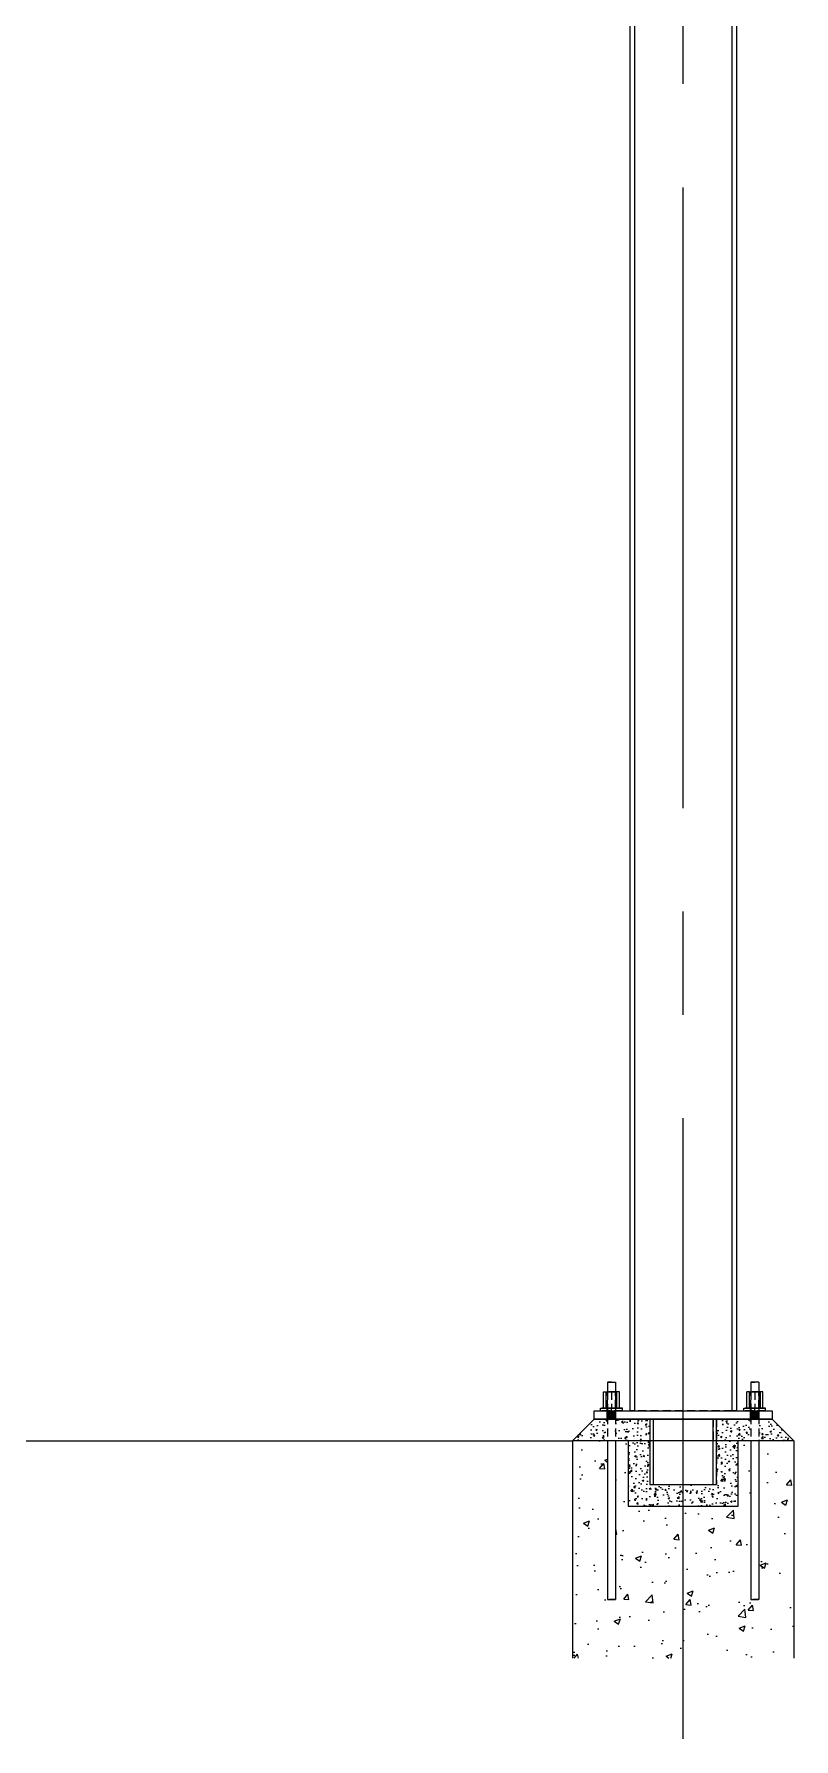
# Model space of a CAD drawing. Header units: metres. Extents: x 0 to 63075, y 0 to 44550.
# Drawn here: x 33308 to 35058, y 28978 to 32903 of the extents above; entities that cross this region are included whole.
import ezdxf

# ---------------------------------------------------------------- set-up
doc = ezdxf.new("R2010")
doc.units = ezdxf.units.M
doc.header["$LTSCALE"] = 75
doc.linetypes.add('CENTER2', pattern=[28.575, 19.05, -3.175, 3.175, -3.175])
doc.linetypes.add('DASHED2', pattern=[0.375, 0.25, -0.125])
for name, color, linetype in [('SC1', 7, 'CENTER2'), ('SDM', 7, 'Continuous'), ('SL1', 8, 'Continuous')]:
    doc.layers.add(name, color=color, linetype=linetype)

# ---------------------------------------------------------------- blocks, each defined once
blk = doc.blocks.new('A$Cf33ee68d')
at = {"layer": 'SL1'}
h = blk.add_hatch(dxfattribs=at)
h.set_pattern_fill('AR-CONC', color=8, scale=5)
h.set_pattern_definition([(50, (9391.19, -8895.8), (35.86301, -3.13761), [3.75, -41.25]), (355, (9391.19, -8895.8), (-6.93757, 37.60961), [3, -33]), (100.45144, (9394.18, -8896.06), (28.92544, 34.472), [3.18701, -35.0571]), (46.1842, (9391.19, -8885.8), (53.36207, -8.27596), [5.625, -61.875]), (96.63564, (9395.64, -8886.49), (46.7331, 48.70593), [4.78052, -52.5857]), (351.18416, (9391.19, -8885.8), (46.7331, 48.70593), [4.5, -49.5]), (21, (9396.19, -8888.3), (29.84535, -20.130945), [3.75, -41.25]), (326, (9396.19, -8888.3), (12.16577, 36.2575), [3, -33]), (71.45144, (9398.68, -8889.976), (42.01112, 16.12656), [3.18701, -35.0571]), (37.5, (9391.191, -8895.799), (0.607993, 16.644693), [0, -32.6, 0, -33.5, 0, -33.125]), (7.5, (9391.191, -8895.799), (13.153477, 19.720586), [0, -19.1, 0, -31.85, 0, -12.625]), (327.5, (9380.041, -8895.799), (26.691122, -1.127744), [0, -12.5, 0, -39, 0, -51.75]), (317.5, (9375.041, -8895.799), (29.15931, 5.00525), [0, -16.25, 0, -25.9, 0, -36.75])])
h.paths.add_polyline_path([(11196.5, 1360.9), (11043.5, 1360.9), (11043.5, 1510.9), (10964.5, 1510.9), (10964.5, 1460.9), (10993.5, 1460.9), (10993.5, 1310.9), (11246.5, 1310.9), (11246.5, 1460.9), (11275.5, 1460.9), (11275.5, 1510.9), (11196.5, 1510.9)])
h.paths.add_polyline_path([(11294.5, 1460.9), (11375, 1460.9), (11375, 1460.9), (11325, 1510.9), (11294.5, 1510.9)])
h.paths.add_polyline_path([(10865, 1460.9), (10945.5, 1460.9), (10945.5, 1510.9), (10915, 1510.9)])
for points in [[(10965.2, 1529.9), (10965.2, 1510.9), (10944.9, 1510.9), (10944.9, 1529.9)], [(10965.2, 1529.9), (10965.2, 1510.9), (10944.9, 1510.9), (10944.9, 1529.9)], [(11295.2, 1529.9), (11295.2, 1510.9), (11274.9, 1510.9), (11274.9, 1529.9)], [(11295.2, 1529.9), (11295.2, 1510.9), (11274.9, 1510.9), (11274.9, 1529.9)]]:
    blk.add_hatch(color=256, dxfattribs=at).paths.add_polyline_path(points, flags=17)
h = blk.add_hatch(dxfattribs=at)
h.set_pattern_fill('AR-CONC', color=8, scale=20)
h.set_pattern_definition([(50, (9391.19, -8895.8), (143.452, -12.5504), [15, -165]), (355, (9391.19, -8895.8), (-27.7503, 150.4384), [12, -132]), (100.4514, (9403.15, -8896.84), (115.7018, 137.888), [12.748, -140.2284]), (46.1842, (9391.2, -8855.8), (213.4483, -33.104), [22.5, -247.5]), (96.6356, (9408.98, -8858.56), (186.9324, 194.8237), [19.122, -210.3428]), (351.1842, (9391.2, -8855.8), (186.9324, 194.8237), [18, -198]), (21, (9411.19, -8865.8), (119.3814, -80.5238), [15, -165]), (326, (9411.19, -8865.8), (48.663, 145.03), [12, -132]), (71.4514, (9421.14, -8872.51), (168.0445, 64.5062), [12.748, -140.2284]), (37.5, (9391.19, -8895.8), (2.43197, 66.57877), [0, -130.4, 0, -134, 0, -132.5]), (7.5, (9391.19, -8895.8), (52.6139, 78.88234), [0, -76.4, 0, -127.4, 0, -50.5]), (327.5, (9346.59, -8895.8), (106.7645, -4.51097), [0, -50, 0, -156, 0, -207]), (317.5, (9326.59, -8895.8), (116.6372, 20.021), [0, -65, 0, -103.6, 0, -147])])
h.paths.add_polyline_path([(11294.5, 1095.9), (11280.3, 1095.9), (11275.5, 1095.9), (11275.5, 1460.9), (11246.5, 1460.9), (11246.5, 1310.9), (10993.5, 1310.9), (10993.5, 1460.9), (10964.5, 1460.9), (10964.5, 1095.9), (10950.3, 1095.9), (10945.5, 1095.9), (10945.5, 1460.9), (10865, 1460.9), (10865, 960.9), (11375, 960.9), (11375, 1460.9), (11294.5, 1460.9)])
at = {"layer": 'SL1', "lineweight": 0}
for p, q in [((10997, 10492.2), (10997, 1529.9)), ((11007.7, 10492.2), (11007.7, 1529.9)), ((11232.3, 10492.2), (11232.3, 1529.9)), ((11243, 10492.2), (11243, 1529.9)), ((10936.8, 1574.2), (10942.5, 1574.2)), ((10936.8, 1536.2), (10936.8, 1574.2)), ((10936.8, 1574.2), (10942.5, 1574.2)), ((10936.8, 1536.2), (10936.8, 1574.2)), ((10942.5, 1574.2), (10967.5, 1574.2)), ((10942.5, 1536.2), (10942.5, 1574.2)), ((10942.5, 1574.2), (10967.5, 1574.2)), ((10942.5, 1536.2), (10942.5, 1574.2)), ((10945.5, 1595.9), (10945.5, 1574.2)), ((10945.5, 1595.9), (10955, 1595.9)), ((10945.5, 1595.9), (10945.5, 1574.2)), ((10945.5, 1595.9), (10955, 1595.9)), ((10955, 1595.9), (10964.5, 1595.9)), ((10955, 1595.9), (10964.5, 1595.9)), ((10964.5, 1595.9), (10964.5, 1574.2)), ((10964.5, 1595.9), (10964.5, 1574.2)), ((10967.5, 1536.2), (10967.5, 1574.2)), ((10973.3, 1574.2), (10967.5, 1574.2)), ((10973.3, 1574.2), (10967.5, 1574.2)), ((10967.5, 1536.2), (10967.5, 1574.2)), ((10973.3, 1536.2), (10973.3, 1574.2)), ((10973.3, 1536.2), (10973.3, 1574.2)), ((11266.8, 1536.2), (11266.8, 1574.2)), ((11272.5, 1574.2), (11266.8, 1574.2)), ((11266.8, 1536.2), (11266.8, 1574.2)), ((11272.5, 1574.2), (11266.8, 1574.2)), ((11272.5, 1536.2), (11272.5, 1574.2)), ((11272.5, 1574.2), (11297.5, 1574.2)), ((11272.5, 1536.2), (11272.5, 1574.2)), ((11272.5, 1574.2), (11297.5, 1574.2)), ((11275.5, 1595.9), (11275.5, 1574.2)), ((11294.5, 1595.9), (11275.5, 1595.9)), ((11275.5, 1595.9), (11275.5, 1574.2)), ((11294.5, 1595.9), (11275.5, 1595.9)), ((11294.5, 1595.9), (11294.5, 1574.2)), ((11294.5, 1595.9), (11294.5, 1574.2)), ((11303.3, 1574.2), (11297.5, 1574.2)), ((11297.5, 1574.2), (11297.5, 1536.2)), ((11297.5, 1574.2), (11297.5, 1536.2)), ((11303.3, 1574.2), (11297.5, 1574.2)), ((11303.3, 1536.2), (11303.3, 1574.2)), ((11303.3, 1536.2), (11303.3, 1574.2)), ((10930, 1529.9), (10930, 1536.2)), ((10930, 1536.2), (10980, 1536.2)), ((10930, 1529.9), (10930, 1536.2)), ((10930, 1536.2), (10980, 1536.2)), ((10967.5, 1536.2), (10942.5, 1536.2)), ((10967.5, 1536.2), (10942.5, 1536.2)), ((10944.9, 1529.9), (10944.9, 1536.2)), ((10944.9, 1529.9), (10944.9, 1536.2)), ((10955, 1529.9), (10955, 1536.2)), ((10955, 1529.9), (10955, 1536.2)), ((10965.2, 1529.9), (10965.2, 1536.2)), ((10965.2, 1529.9), (10965.2, 1536.2)), ((10980, 1529.9), (10980, 1536.2)), ((10980, 1529.9), (10980, 1536.2)), ((11260, 1529.9), (11260, 1536.2)), ((11260, 1536.2), (11310, 1536.2)), ((11260, 1529.9), (11260, 1536.2)), ((11260, 1536.2), (11310, 1536.2)), ((11297.5, 1536.2), (11272.5, 1536.2)), ((11297.5, 1536.2), (11272.5, 1536.2)), ((11274.9, 1529.9), (11274.9, 1536.2)), ((11274.9, 1529.9), (11274.9, 1536.2)), ((11285, 1529.9), (11285, 1536.2)), ((11285, 1529.9), (11285, 1536.2)), ((11295.2, 1529.9), (11295.2, 1536.2)), ((11295.2, 1529.9), (11295.2, 1536.2)), ((11310, 1529.9), (11310, 1536.2)), ((11310, 1529.9), (11310, 1536.2)), ((10865, 1460.9), (10915, 1510.9)), ((10915, 1529.9), (11325, 1529.9)), ((10915, 1510.9), (10915, 1529.9)), ((10915, 1529.9), (11325, 1529.9)), ((10915, 1510.9), (10915, 1529.9)), ((11325, 1510.9), (10915, 1510.9)), ((10915, 1510.9), (11325, 1510.9)), ((10915, 1510.9), (11325, 1510.9)), ((11325, 1510.9), (10915, 1510.9)), ((10930, 1529.9), (10980, 1529.9)), ((10930, 1529.9), (10980, 1529.9)), ((10944.9, 1510.9), (10944.9, 1529.9)), ((10944.9, 1510.9), (10944.9, 1529.9)), ((10944.9, 1510.9), (10944.9, 1529.9)), ((10944.9, 1510.9), (10944.9, 1529.9)), ((10944.9, 1510.9), (10944.9, 1529.9)), ((10944.9, 1510.9), (10944.9, 1529.9)), ((10955, 1510.9), (10955, 1529.9)), ((10955, 1510.9), (10955, 1529.9)), ((10955, 1510.9), (10955, 1529.9)), ((10955, 1510.9), (10955, 1529.9)), ((10955, 1510.9), (10955, 1529.9)), ((10955, 1510.9), (10955, 1529.9)), ((10965.2, 1510.9), (10965.2, 1529.9)), ((10965.2, 1510.9), (10965.2, 1529.9)), ((10965.2, 1510.9), (10965.2, 1529.9)), ((10965.2, 1510.9), (10965.2, 1529.9)), ((10965.2, 1510.9), (10965.2, 1529.9)), ((10965.2, 1510.9), (10965.2, 1529.9)), ((11007.7, 1529.9), (10997, 1529.9)), ((11043.5, 1510.9), (11043.5, 1360.9)), ((11050.6, 1510.9), (11050.6, 1360.9)), ((11189.4, 1360.9), (11189.4, 1510.9)), ((11196.5, 1360.9), (11196.5, 1510.9)), ((11243, 1529.9), (11232.3, 1529.9)), ((11260, 1529.9), (11310, 1529.9)), ((11260, 1529.9), (11310, 1529.9)), ((11274.9, 1510.9), (11274.9, 1529.9)), ((11274.9, 1510.9), (11274.9, 1529.9)), ((11274.9, 1510.9), (11274.9, 1529.9)), ((11274.9, 1510.9), (11274.9, 1529.9)), ((11274.9, 1510.9), (11274.9, 1529.9)), ((11274.9, 1510.9), (11274.9, 1529.9)), ((11285, 1510.9), (11285, 1529.9)), ((11285, 1510.9), (11285, 1529.9)), ((11285, 1510.9), (11285, 1529.9)), ((11285, 1510.9), (11285, 1529.9)), ((11285, 1510.9), (11285, 1529.9)), ((11285, 1510.9), (11285, 1529.9)), ((11295.2, 1510.9), (11295.2, 1529.9)), ((11295.2, 1510.9), (11295.2, 1529.9)), ((11295.2, 1510.9), (11295.2, 1529.9)), ((11295.2, 1510.9), (11295.2, 1529.9)), ((11295.2, 1510.9), (11295.2, 1529.9)), ((11295.2, 1510.9), (11295.2, 1529.9)), ((11325, 1529.9), (11325, 1510.9)), ((11325, 1529.9), (11325, 1510.9)), ((11325, 1510.9), (11375, 1460.9)), ((11375, 1460.9), (10865, 1460.9)), ((10945.5, 1460.9), (10945.5, 1095.9)), ((10945.5, 1460.9), (10945.5, 1095.9)), ((10964.5, 1460.9), (10964.5, 1095.9)), ((10964.5, 1460.9), (10964.5, 1095.9)), ((11043.5, 1460.9), (11043.5, 1360.9)), ((11050.6, 1460.9), (11050.6, 1360.9)), ((11189.4, 1360.9), (11189.4, 1460.9)), ((11196.5, 1360.9), (11196.5, 1460.9)), ((11275.5, 1460.9), (11275.5, 1095.9)), ((11275.5, 1460.9), (11275.5, 1095.9)), ((11294.5, 1460.9), (11294.5, 1095.9)), ((11294.5, 1460.9), (11294.5, 1095.9)), ((11043.5, 1360.9), (11196.5, 1360.9)), ((11043.5, 1360.9), (11196.5, 1360.9)), ((10945.5, 1095.9), (10964.5, 1095.9)), ((10945.5, 1095.9), (10964.5, 1095.9)), ((11275.5, 1095.9), (11280.3, 1095.9)), ((11275.5, 1095.9), (11280.3, 1095.9)), ((11294.5, 1095.9), (11280.3, 1095.9)), ((11294.5, 1095.9), (11280.3, 1095.9))]:
    blk.add_line(p, q, dxfattribs=at)
at = {"layer": 'SL1', "linetype": 'DASHED2', "lineweight": 0}
for p, q in [((10967.5, 1574.2), (10942.5, 1574.2)), ((10942.5, 1574.2), (10967.5, 1574.2)), ((10942.5, 1574.2), (10967.5, 1574.2)), ((10967.5, 1574.2), (10942.5, 1574.2)), ((10945.4, 1536.2), (10945.4, 1574.2)), ((10945.4, 1536.2), (10945.4, 1574.2)), ((10945.5, 1574.2), (10945.5, 1460.9)), ((10945.5, 1574.2), (10945.5, 1460.9)), ((10945.9, 1536.2), (10945.9, 1574.2)), ((10945.9, 1536.2), (10945.9, 1574.2)), ((10945.9, 1574.2), (10945.9, 1536.2)), ((10945.9, 1574.2), (10945.9, 1536.2)), ((10945.9, 1536.2), (10945.9, 1574.2)), ((10945.9, 1536.2), (10945.9, 1574.2)), ((10955, 1595.9), (10946.8, 1595.9)), ((10955, 1595.9), (10946.8, 1595.9)), ((10955, 1574.2), (10955, 1536.2)), ((10955, 1574.2), (10955, 1536.2)), ((10964.2, 1536.2), (10964.2, 1574.2)), ((10964.2, 1536.2), (10964.2, 1574.2)), ((10964.2, 1574.2), (10964.2, 1536.2)), ((10964.2, 1574.2), (10964.2, 1536.2)), ((10964.2, 1536.2), (10964.2, 1574.2)), ((10964.2, 1536.2), (10964.2, 1574.2)), ((10964.5, 1574.2), (10964.5, 1460.9)), ((10964.5, 1574.2), (10964.5, 1460.9)), ((10964.7, 1536.2), (10964.7, 1574.2)), ((10964.7, 1536.2), (10964.7, 1574.2)), ((11297.5, 1574.2), (11272.5, 1574.2)), ((11272.5, 1574.2), (11297.5, 1574.2)), ((11272.5, 1574.2), (11297.5, 1574.2)), ((11297.5, 1574.2), (11272.5, 1574.2)), ((11275.4, 1536.2), (11275.4, 1574.2)), ((11275.4, 1536.2), (11275.4, 1574.2)), ((11275.5, 1595.9), (11285, 1595.9)), ((11275.5, 1595.9), (11285, 1595.9)), ((11275.5, 1574.2), (11275.5, 1460.9)), ((11275.5, 1574.2), (11275.5, 1460.9)), ((11275.9, 1574.2), (11275.9, 1536.2)), ((11275.9, 1536.2), (11275.9, 1574.2)), ((11275.9, 1536.2), (11275.9, 1574.2)), ((11275.9, 1536.2), (11275.9, 1574.2)), ((11275.9, 1536.2), (11275.9, 1574.2)), ((11275.9, 1574.2), (11275.9, 1536.2)), ((11285, 1574.2), (11285, 1536.2)), ((11285, 1574.2), (11285, 1536.2)), ((11294.2, 1574.2), (11294.2, 1536.2)), ((11294.2, 1536.2), (11294.2, 1574.2)), ((11294.2, 1536.2), (11294.2, 1574.2)), ((11294.2, 1536.2), (11294.2, 1574.2)), ((11294.2, 1536.2), (11294.2, 1574.2)), ((11294.2, 1574.2), (11294.2, 1536.2)), ((11294.5, 1574.2), (11294.5, 1460.9)), ((11294.5, 1574.2), (11294.5, 1460.9)), ((11294.7, 1536.2), (11294.7, 1574.2)), ((11294.7, 1536.2), (11294.7, 1574.2)), ((10980, 1536.2), (10930, 1536.2)), ((10930, 1529.9), (10930, 1536.2)), ((10930, 1529.9), (10930, 1536.2)), ((10980, 1536.2), (10930, 1536.2)), ((10930, 1529.9), (10930, 1536.2)), ((10980, 1536.2), (10930, 1536.2)), ((10980, 1536.2), (10930, 1536.2)), ((10930, 1529.9), (10930, 1536.2)), ((10936.8, 1536.2), (10973.3, 1536.2)), ((10936.8, 1536.2), (10973.3, 1536.2)), ((10942.5, 1536.2), (10967.5, 1536.2)), ((10942.5, 1536.2), (10967.5, 1536.2)), ((10980, 1529.9), (10980, 1536.2)), ((10980, 1529.9), (10980, 1536.2)), ((10980, 1529.9), (10980, 1536.2)), ((10980, 1529.9), (10980, 1536.2)), ((11260, 1529.9), (11260, 1536.2)), ((11310, 1536.2), (11260, 1536.2)), ((11310, 1536.2), (11260, 1536.2)), ((11260, 1529.9), (11260, 1536.2)), ((11310, 1536.2), (11260, 1536.2)), ((11260, 1529.9), (11260, 1536.2)), ((11260, 1529.9), (11260, 1536.2)), ((11310, 1536.2), (11260, 1536.2)), ((11303.3, 1536.2), (11266.8, 1536.2)), ((11303.3, 1536.2), (11266.8, 1536.2)), ((11297.5, 1536.2), (11272.5, 1536.2)), ((11297.5, 1536.2), (11272.5, 1536.2)), ((11310, 1529.9), (11310, 1536.2)), ((11310, 1529.9), (11310, 1536.2)), ((11310, 1529.9), (11310, 1536.2)), ((11310, 1529.9), (11310, 1536.2)), ((10980, 1529.9), (10930, 1529.9)), ((10980, 1529.9), (10930, 1529.9)), ((10980, 1529.9), (10930, 1529.9)), ((10980, 1529.9), (10930, 1529.9)), ((11232.3, 1529.9), (11007.7, 1529.9)), ((11043.5, 1510.9), (11196.5, 1510.9)), ((11043.5, 1510.9), (11043.5, 1460.9)), ((11050.6, 1510.9), (11050.6, 1360.9)), ((11189.4, 1510.9), (11189.4, 1460.9)), ((11196.5, 1510.9), (11196.5, 1360.9)), ((11310, 1529.9), (11260, 1529.9)), ((11310, 1529.9), (11260, 1529.9)), ((11310, 1529.9), (11260, 1529.9)), ((11310, 1529.9), (11260, 1529.9)), ((10964.5, 1095.9), (10950.3, 1095.9)), ((10964.5, 1095.9), (10950.3, 1095.9)), ((11280.3, 1095.9), (11293.3, 1095.9)), ((11280.3, 1095.9), (11293.3, 1095.9))]:
    blk.add_line(p, q, dxfattribs=at)
at = {"layer": 'SL1', "color": 8}
for p, q in [((10865, 1460.9), (10915, 1510.9)), ((11325, 1510.9), (11375, 1460.9)), ((10993.5, 1460.9), (10865, 1460.9)), ((10865, 1460.9), (10865, 960.9)), ((10993.5, 1460.9), (10993.5, 1310.9)), ((11246.5, 1310.9), (11246.5, 1460.9)), ((11375, 1460.9), (11246.5, 1460.9)), ((11375, 1460.9), (11375, 960.9)), ((10993.5, 1310.9), (11246.5, 1310.9))]:
    blk.add_line(p, q, dxfattribs=at)

msp = doc.modelspace()

# ---------------------------------------------------------------- linework, layer by layer
at = {"layer": 'SC1', "lineweight": 0}
msp.add_line((34803, 28978.2), (34803, 40124.4), dxfattribs=at)
at = {"layer": 'SDM', "lineweight": 0}
msp.add_line((32181.3, 29664.3), (34548, 29664.3), dxfattribs=at)

# ---------------------------------------------------------------- block references
at = {"layer": 'SDM'}
msp.add_blockref('A$Cf33ee68d', (23682.9, 28203.4), dxfattribs=at)

doc.saveas('drawing.dxf')
